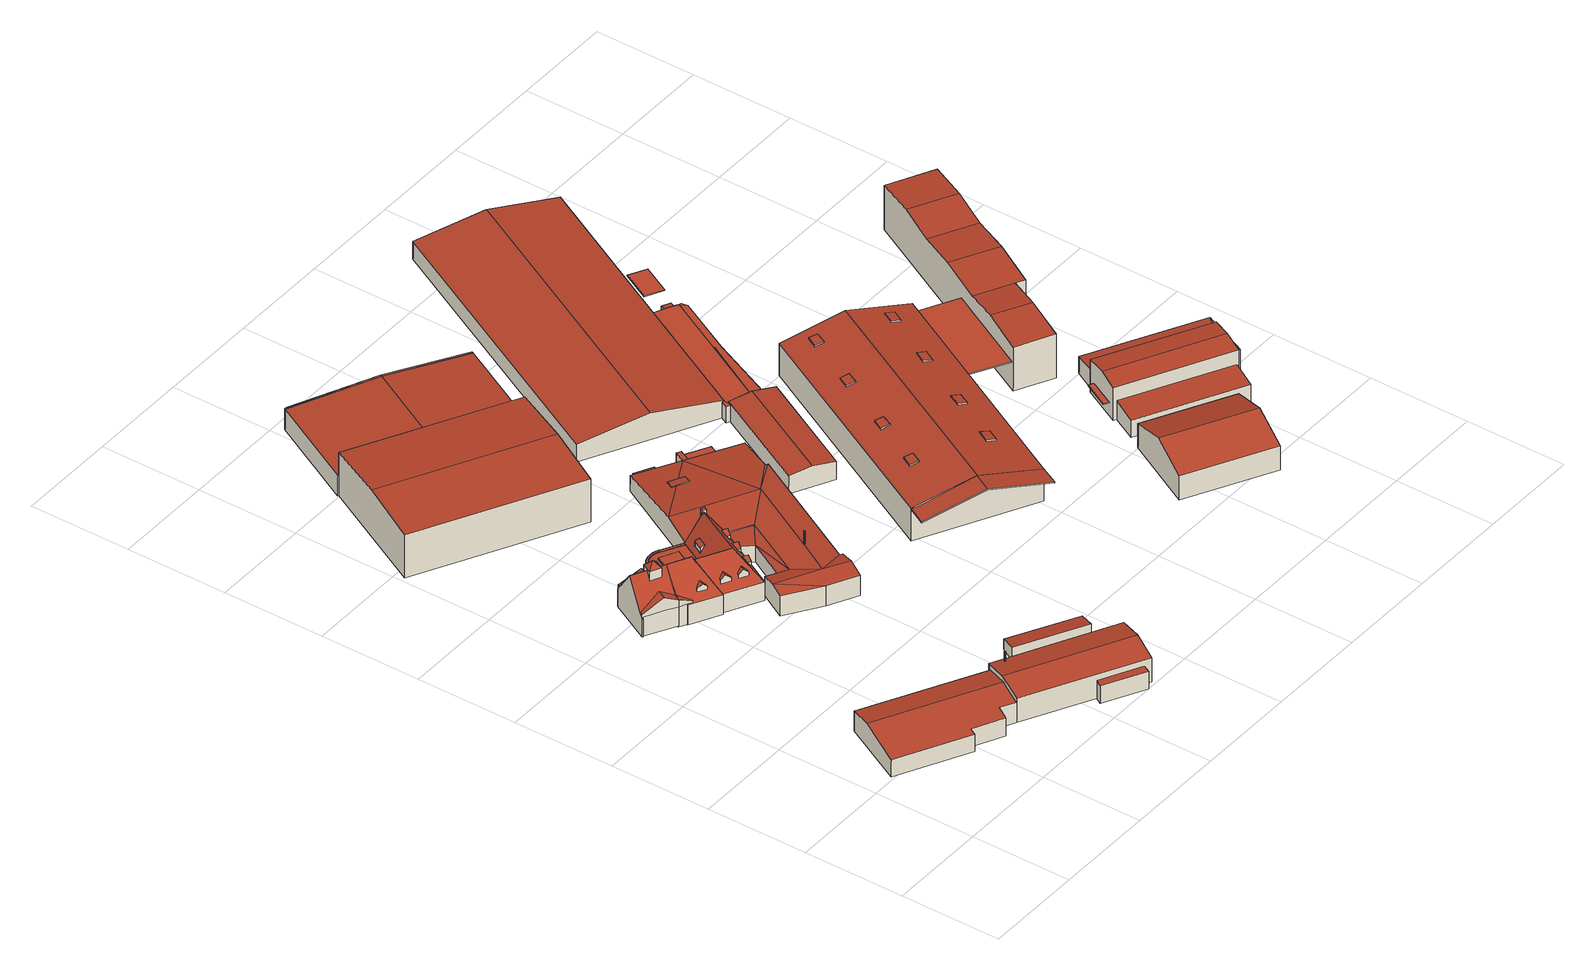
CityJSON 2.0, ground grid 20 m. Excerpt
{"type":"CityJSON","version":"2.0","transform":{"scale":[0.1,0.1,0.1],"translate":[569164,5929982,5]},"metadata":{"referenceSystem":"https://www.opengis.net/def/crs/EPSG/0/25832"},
"CityObjects":{
"building1":{"type":"Building","attributes":{"Grundfläche 2D":"618.966278","Grundhöhe NN":"5.209"},"children":["building1-1"],"geometry":[{"type":"Solid","lod":"3","boundaries":[[[[0,1,2,3]],[[2,1,4,5]],[[6,7,8,9]],[[10,11,12,13,6,9,14,15]],[[16,17,18,19]],[[20,21,22,23]],[[24,25,8,7],[26,27,19,18]],[[14,9,8,25,28]],[[15,14,28,29]],[[10,15,29,30]],[[11,10,30,31]],[[12,11,31,32]],[[13,12,32,33]],[[4,1,0,34,35]],[[5,4,35,36]],[[6,13,3,2,5,36,24,7]],[[21,37,34,0,3,13,33,38,22]],[[16,19,27,39]],[[17,16,39,40]],[[18,17,40,26]],[[23,22,38,41]],[[20,23,41,42]],[[21,20,42,37]],[[42,41,38,33,32,31,30,29,28,25,24,36,35,34,37]],[[40,39,27,26]]]],"semantics":{"surfaces":[{"type":"RoofSurface"},{"type":"WallSurface"},{"type":"GroundSurface"}],"values":[[0,0,0,0,0,0,1,1,1,1,1,1,1,1,1,1,1,1,1,1,1,1,1,2,2]]}}]},
"building1-1":{"type":"BuildingInstallation","parents":["building1"],"geometry":[{"type":"MultiSurface","lod":"3","boundaries":[[[43,44,45,46,47,48,49,50]],[[51,52,43,50]],[[52,53,44,43]],[[53,54,45,44]],[[54,55,46,45]],[[55,56,47,46]],[[56,57,48,47]],[[57,58,49,48]],[[58,51,50,49]]],"semantics":{"surfaces":[{"type":"RoofSurface"},{"type":"WallSurface"}],"values":[0,1,1,1,1,1,1,1,1]}}]},
"building2":{"type":"Building","attributes":{"Grundfläche 2D":"60.372327","Grundhöhe NN":"5.500"},"children":["building2-1"],"geometry":[{"type":"Solid","lod":"3","boundaries":[[[[59,60,61,62,63,64]],[[65,66,61,60,67]],[[68,69,70]],[[71,72,73,70,69]],[[68,70,74,75,76]],[[77,78,79,80,81]],[[82,79,78,77,72,71,69]],[[82,69,68,76,83,84,79]],[[80,79,84,83,63,62,61,66,85,81]],[[86,87,88,89]],[[90,91,92,93,94,95]],[[64,63,91]],[[95,96,67,60,59,64,91,90]],[[96,97,66,65,67]],[[98,99,73,72]],[[99,100,89,88,75,74,70,73]],[[75,88,76]],[[99,98,72,77,81,85,66,97,96,101,102,103]],[[89,100,99,103,104]],[[86,89,104,105]],[[87,86,105,106]],[[83,76,88,87,106,107,108,92,91,63]],[[93,92,108,109]],[[94,93,109,110]],[[96,95,94,110,101]],[[107,106,105,104,103,102,101,110,109,108]]]],"semantics":{"surfaces":[{"type":"RoofSurface"},{"type":"WallSurface"},{"type":"GroundSurface"}],"values":[[0,0,0,0,0,0,0,0,0,0,0,1,1,1,1,1,1,1,1,1,1,1,1,1,1,2]]}}]},
"building2-1":{"type":"BuildingInstallation","parents":["building2"],"geometry":[{"type":"MultiSurface","lod":"3","boundaries":[[[111,112,113]],[[113,112,114]],[[115,112,111]],[[114,112,115]],[[116,111,113,117,84]],[[116,118,115,111]],[[118,80,78,114,115]],[[78,82,117,113,114]]],"semantics":{"surfaces":[{"type":"RoofSurface"},{"type":"WallSurface"}],"values":[0,0,0,0,1,1,1,1]}}]},
"building3":{"type":"Building","attributes":{"Grundfläche 2D":"50.791788","Grundhöhe NN":"5.221"},"geometry":[{"type":"Solid","lod":"3","boundaries":[[[[119,120,121,122]],[[120,119,123,124]],[[121,120,124,125]],[[122,121,125,126]],[[119,122,126,123]],[[124,123,126,125]]]],"semantics":{"surfaces":[{"type":"RoofSurface"},{"type":"WallSurface"},{"type":"GroundSurface"}],"values":[[0,1,1,1,1,2]]}}]},
"building4":{"type":"Building","attributes":{"Grundfläche 2D":"993.734227","Grundhöhe NN":"5.203"},"children":["building4-1","building4-2","building4-3","building4-4","building4-5","building4-6","building4-7","building4-8","building4-9","building4-10","building4-11","building4-12"],"geometry":[{"type":"Solid","lod":"3","boundaries":[[[[127,128,129,130]],[[66,65,131,132,133,134]],[[67,131,65]],[[135,136,137,138,139,73,72,140,141]],[[142,143,144,145,146,147,148,149,150,151,152,153,154,155,156,157,158,159,160,161,162,163,164,165,166,167,168,169,170,171,172,173,174,175,176,177,178,179,180,181,182,183,184,185,186,187,188,189,190,191,192,193,194,195,196,197,198],[199,200,201,202]],[[203,204,205,206,207,208,209,210,211,212,213]],[[213,214,215,216,203]],[[214,217,218,215]],[[219,220,218]],[[215,218,220,221,222]],[[222,223,224,215]],[[215,224,225,203,216]],[[226,203,225]],[[226,227,228,203]],[[229,230,228,231,204]],[[204,203,228,230,229]],[[232,233,234,137,136,135,77,81,235,236]],[[232,236,235,237,233]],[[77,135,141,140]],[[140,72,77]],[[238,239,240,241]],[[66,134,133,242,243,244,245,235,81]],[[246,235,245]],[[246,240,235]],[[246,247,241,240]],[[248,249,241,247,250,251,252,210,253,254]],[[255,256,205,257,258,259,238,241,249,248]],[[237,235,239]],[[235,240,239]],[[260,261,262,263]],[[264,265,266]],[[264,266,267]],[[268,264,267,269]],[[270,271,272,273]],[[274,275,276,277]],[[130,129,201,200]],[[127,130,200,199]],[[128,127,199,202]],[[129,128,202,201]],[[133,132,242]],[[96,67,65,66,97]],[[96,243,242,132,131,67]],[[234,278,99,73,139,138]],[[99,98,72,73]],[[138,137,234]],[[153,152,279,280]],[[193,192,281,282]],[[194,193,282,283]],[[195,194,283,284]],[[196,195,284,285]],[[197,196,285,286]],[[198,197,286,287]],[[142,198,287,288]],[[143,142,288,289]],[[144,143,289,290]],[[145,144,290,291]],[[146,145,291,292]],[[152,151,293,279]],[[147,146,292,294]],[[148,147,294,295]],[[149,148,295,296]],[[150,149,296,297]],[[151,150,297,293]],[[160,159,298,299]],[[161,160,299,300]],[[162,161,300,301]],[[163,162,301,302]],[[303,165,164,163,302,304]],[[166,165,303,305]],[[167,166,305,306]],[[307,169,168,167,306,308]],[[309,171,170,169,307,310]],[[172,171,309,311]],[[173,172,311,312]],[[174,173,312,313]],[[175,174,313,314]],[[176,175,314,315]],[[177,176,315,316]],[[178,177,316,317]],[[179,178,317,318]],[[180,179,318,319]],[[181,180,319,320]],[[182,181,320,321]],[[183,182,321,322]],[[184,183,322,323]],[[185,184,323,324]],[[186,185,324,325]],[[187,186,325,326]],[[188,187,326,327]],[[189,188,327,328]],[[190,189,328,329]],[[191,190,329,330]],[[192,191,330,281]],[[260,263,331,332]],[[261,260,332,333]],[[262,261,333,334]],[[265,264,335,336]],[[264,268,337,335]],[[252,211,210]],[[211,252,251,212]],[[212,251,269,267,213]],[[213,267,266,214]],[[338,217,214,266,265,336]],[[219,218,217,338,339]],[[220,219,339,340]],[[221,220,340,341]],[[223,222,221,341,342]],[[224,223,342,343]],[[225,224,343,344]],[[226,225,344,345]],[[227,226,345,346]],[[277,276,271,270,347,331,263,262,334,348,231,228,227,346,349]],[[350,205,204,231,348]],[[351,272,271,276,275,352]],[[273,272,351,353]],[[270,273,353,347]],[[154,153,280,354,99,278,234,233,237,155]],[[81,77,72,98,99,354,355,356,96,97,66]],[[243,96,356,357]],[[244,243,357,358]],[[245,244,358,359]],[[246,245,359,360]],[[247,246,360,361]],[[268,269,251,250,247,361,337]],[[209,253,210]],[[253,209,208,254]],[[248,254,208,207,255]],[[255,207,206,256]],[[298,159,257,205,256,206,205,350]],[[157,238,259,258,257,159,158]],[[238,157,156,239]],[[239,156,155,237]],[[274,277,349,362]],[[275,274,362,352]],[[281,330,329,328,327,326,325,324,323,322,321,320,319,318,317,316,315,314,313,312,311,309,310,307,308,306,305,303,304,302,301,300,299,298,350,348,334,333,332,331,347,353,351,352,362,349,346,345,344,343,342,341,340,339,338,336,335,337,361,360,359,358,357,356,355,354,280,279,293,297,296,295,294,292,291,290,289,288,287,286,285,284,283,282]]]],"semantics":{"surfaces":[{"type":"RoofSurface"},{"type":"WallSurface"},{"type":"GroundSurface"}],"values":[[0,0,0,0,0,0,0,0,0,0,0,0,0,0,0,0,0,0,0,0,0,0,0,0,0,0,0,0,0,0,0,0,0,0,0,1,1,1,1,1,1,1,1,1,1,1,1,1,1,1,1,1,1,1,1,1,1,1,1,1,1,1,1,1,1,1,1,1,1,1,1,1,1,1,1,1,1,1,1,1,1,1,1,1,1,1,1,1,1,1,1,1,1,1,1,1,1,1,1,1,1,1,1,1,1,1,1,1,1,1,1,1,1,1,1,1,1,1,1,1,1,1,1,1,1,1,1,1,1,1,1,1,1,1,2]]}}]},
"building4-1":{"type":"BuildingInstallation","parents":["building4"],"geometry":[{"type":"MultiSurface","lod":"3","boundaries":[[[363,364,365,366]],[[367,364,363,368,229]],[[367,369,365,364]],[[369,230,370,366,365]],[[370,368,363,366]]],"semantics":{"surfaces":[{"type":"RoofSurface"},{"type":"WallSurface"}],"values":[0,1,1,1,1]}}]},
"building4-2":{"type":"BuildingInstallation","parents":["building4"],"geometry":[{"type":"MultiSurface","lod":"3","boundaries":[[[371,372,373,374,375,376,377,378]],[[379,380,371,378]],[[380,381,372,371]],[[381,382,373,372]],[[382,383,374,373]],[[383,384,375,374]],[[384,385,376,375]],[[385,386,376]],[[386,387,377,376]],[[387,388,378,377]],[[388,379,378]]],"semantics":{"surfaces":[{"type":"RoofSurface"},{"type":"WallSurface"}],"values":[0,1,1,1,1,1,1,1,1,1,1]}}]},
"building4-3":{"type":"BuildingInstallation","parents":["building4"],"geometry":[{"type":"MultiSurface","lod":"3","boundaries":[[[389,390,391,392]],[[393,394,391,390]],[[389,392,395]],[[389,395,396,393,390]],[[394,393,396]]],"semantics":{"surfaces":[{"type":"RoofSurface"},{"type":"WallSurface"}],"values":[0,0,1,1,1]}}]},
"building4-4":{"type":"BuildingInstallation","parents":["building4"],"geometry":[{"type":"MultiSurface","lod":"3","boundaries":[[[397,398,399,400]],[[399,398,401,402]],[[397,400,403]],[[403,404,401,398,397]],[[402,401,404]]],"semantics":{"surfaces":[{"type":"RoofSurface"},{"type":"WallSurface"}],"values":[0,0,1,1,1]}}]},
"building4-5":{"type":"BuildingInstallation","parents":["building4"],"geometry":[{"type":"MultiSurface","lod":"3","boundaries":[[[405,406,407,408]],[[409,410,407,406,411,412]],[[413,405,408]],[[405,413,414,415,416,412,411,406]],[[409,412,416]]],"semantics":{"surfaces":[{"type":"RoofSurface"},{"type":"WallSurface"}],"values":[0,0,1,1,1]}}]},
"building4-6":{"type":"BuildingInstallation","parents":["building4"],"geometry":[{"type":"MultiSurface","lod":"3","boundaries":[[[417,418,419,420,421]],[[422,423,419,418]],[[417,421,424]],[[417,424,425,422,418]],[[422,425,423]]],"semantics":{"surfaces":[{"type":"RoofSurface"},{"type":"WallSurface"}],"values":[0,0,1,1,1]}}]},
"building4-7":{"type":"BuildingInstallation","parents":["building4"],"geometry":[{"type":"MultiSurface","lod":"3","boundaries":[[[426,427,428,429]],[[430,431,428,427]],[[426,429,432]],[[426,432,433,430,427]],[[431,430,433]]],"semantics":{"surfaces":[{"type":"RoofSurface"},{"type":"WallSurface"}],"values":[0,0,1,1,1]}}]},
"building4-8":{"type":"BuildingInstallation","parents":["building4"],"geometry":[{"type":"MultiSurface","lod":"3","boundaries":[[[434,435,436,437]],[[438,439,436,435]],[[434,437,440]],[[434,440,441,438,435]],[[439,438,441]]],"semantics":{"surfaces":[{"type":"RoofSurface"},{"type":"WallSurface"}],"values":[0,0,1,1,1]}}]},
"building4-9":{"type":"BuildingInstallation","parents":["building4"],"geometry":[{"type":"MultiSurface","lod":"3","boundaries":[[[442,443,444,445]],[[445,446,442]],[[447,443,442,446,448]],[[444,443,447]]],"semantics":{"surfaces":[{"type":"RoofSurface"},{"type":"WallSurface"}],"values":[0,1,1,1]}}]},
"building4-10":{"type":"BuildingInstallation","parents":["building4"],"geometry":[{"type":"MultiSurface","lod":"3","boundaries":[[[449,450,451,452,453]],[[454,452,451,255,256]],[[453,452,454,249,455]],[[455,253,254,450,449,453]],[[248,255,451,450,254]]],"semantics":{"surfaces":[{"type":"RoofSurface"},{"type":"WallSurface"}],"values":[0,1,1,1,1]}}]},
"building4-11":{"type":"BuildingInstallation","parents":["building4"],"geometry":[{"type":"MultiSurface","lod":"3","boundaries":[[[456,457,458,459,460,236]],[[459,458,457,461,232,462]],[[460,459,462]],[[457,456,461]]],"semantics":{"surfaces":[{"type":"RoofSurface"},{"type":"WallSurface"}],"values":[0,1,1,1]}}]},
"building4-12":{"type":"BuildingInstallation","parents":["building4"],"geometry":[{"type":"MultiSurface","lod":"3","boundaries":[[[463,464,465,466,467,468,469,470,471,472,473,474,475,476,477,478,479,480,481,482,483,484,485,486,487,488,489,490,491,492,493,494,495,496,497,498,499,500,501,502,503,504,505,506,507,508,509,510,511,512,513,514,515,516,517,518,519,520,521,522,523,524,525,526,527,528,529,530,531,532,533,534,535,536,537,538,539,540,541,542,543,544,545,546,547,548,549,550,551,552,553,554,555,556,557,558,559,560,561,258,257]],[[515,514,154,562]],[[562,563,516,515]],[[563,564,517,516]],[[564,565,518,517]],[[565,566,519,518]],[[566,567,520,519]],[[567,568,521,520]],[[568,569,522,521]],[[569,570,523,522]],[[524,523,570,571]],[[571,572,525,524]],[[526,525,572,573]],[[573,574,527,526]],[[574,575,528,527]],[[575,576,529,528]],[[530,529,576,577]],[[577,578,579,532,531,530]],[[579,580,533,532]],[[534,533,580,581]],[[581,582,535,534]],[[582,583,536,535]],[[583,584,537,536]],[[584,585,538,537]],[[585,586,539,538]],[[586,587,540,539]],[[587,588,541,540]],[[588,589,542,541]],[[589,590,543,542]],[[544,543,590,591]],[[545,544,591,592]],[[592,593,546,545]],[[547,546,593,594]],[[594,595,548,547]],[[595,596,549,548]],[[596,597,550,549]],[[597,598,599,552,551,550]],[[599,600,601,554,553,552]],[[601,602,555,554]],[[556,555,602,603]],[[603,604,557,556]],[[604,605,558,557]],[[559,558,605,606]],[[606,607,608,158,258,561,560,559]],[[158,159,257,258]],[[159,160,463,257]],[[160,161,464,463]],[[161,162,465,464]],[[162,163,466,465]],[[163,164,165,468,467,466]],[[165,166,469,468]],[[166,167,470,469]],[[167,168,169,472,471,470]],[[169,170,171,474,473,472]],[[171,172,475,474]],[[172,173,476,475]],[[173,174,477,476]],[[174,175,478,477]],[[175,176,479,478]],[[176,177,480,479]],[[177,178,481,480]],[[178,179,482,481]],[[179,180,483,482]],[[180,181,484,483]],[[181,182,485,484]],[[182,183,486,485]],[[183,184,487,486]],[[184,185,488,487]],[[185,186,489,488]],[[186,187,490,489]],[[187,188,491,490]],[[188,189,492,491]],[[189,190,493,492]],[[190,191,494,493]],[[191,192,495,494]],[[192,193,496,495]],[[193,194,497,496]],[[194,195,498,497]],[[195,196,499,498]],[[196,197,500,499]],[[197,198,501,500]],[[198,142,502,501]],[[142,143,503,502]],[[143,144,504,503]],[[144,145,505,504]],[[145,146,506,505]],[[146,147,507,506]],[[147,148,508,507]],[[148,149,509,508]],[[149,150,510,509]],[[150,151,511,510]],[[151,152,512,511]],[[152,153,513,512]],[[153,154,514,513]]],"semantics":{"surfaces":[{"type":"RoofSurface"},{"type":"WallSurface"}],"values":[0,1,1,1,1,1,1,1,1,1,1,1,1,1,1,1,1,1,1,1,1,1,1,1,1,1,1,1,1,1,1,1,1,1,1,1,1,1,1,1,1,1,1,1,1,1,1,1,1,1,1,1,1,1,1,1,1,1,1,1,1,1,1,1,1,1,1,1,1,1,1,1,1,1,1,1,1,1,1,1,1,1,1,1,1,1,1,1,1,1,1,1,1,1]}}]},
"building5":{"type":"Building","attributes":{"Grundfläche 2D":"1568.223327","Grundhöhe NN":"5.657"},"children":["building5-1"],"geometry":[{"type":"Solid","lod":"3","boundaries":[[[[609,610,611,612,613,614,615]],[[616,617,618,619,615,614,613]],[[620,621,622,623]],[[622,624,625,623]],[[611,610,626,627]],[[628,617,616,613,612,611,627,629]],[[618,617,628,630]],[[610,609,631,626]],[[618,630,632,619]],[[621,620,633,634]],[[622,621,634,631,609,624]],[[625,624,609,615,619]],[[623,625,619,632,633,620]],[[634,633,632,630,628,629,627,626,631]]]],"semantics":{"surfaces":[{"type":"RoofSurface"},{"type":"WallSurface"},{"type":"GroundSurface"}],"values":[[0,0,0,0,1,1,1,1,1,1,1,1,1,2]]}}]},
"building5-1":{"type":"BuildingInstallation","parents":["building5"],"geometry":[{"type":"MultiSurface","lod":"3","boundaries":[[[635,636,637,638]],[[639,636,635,640]],[[638,637,616,641]],[[642,640,635,638,641,614]],[[639,640,642,612]],[[616,637,636,639,612,613]]],"semantics":{"surfaces":[{"type":"RoofSurface"},{"type":"WallSurface"}],"values":[0,0,1,1,1,1]}}]},
"building6":{"type":"Building","attributes":{"Grundfläche 2D":"99.339854","Grundhöhe NN":"12.114"},"geometry":[{"type":"Solid","lod":"3","boundaries":[[[[643,644,645,646]],[[643,647,648,644]],[[649,650,651,652,647,643,646,653]],[[648,647,652,654]],[[655,645,644,648,654,656]],[[646,645,655,653]],[[656,651,650]],[[649,656,650]],[[654,652,651]],[[656,654,651]],[[649,655,656]],[[649,653,655]]]],"semantics":{"surfaces":[{"type":"RoofSurface"},{"type":"WallSurface"},{"type":"GroundSurface"}],"values":[[0,0,1,1,1,1,2,2,2,2,2,2]]}}]},
"building7":{"type":"Building","attributes":{"Grundfläche 2D":"339.371094","Grundhöhe NN":"5.694"},"geometry":[{"type":"Solid","lod":"3","boundaries":[[[[657,658,659,660,661,662,663]],[[664,662,661]],[[665,657,663,666]],[[667,668,660,659,669]],[[670,671,672,673]],[[674,675,676,677]],[[676,678,679,677]],[[666,663,662,680,681]],[[682,683,658,657,665,666,681,684,673,672]],[[659,658,683,685]],[[669,659,685,686]],[[667,669,686,687]],[[668,667,687,688]],[[664,661,689,690]],[[662,664,690,680]],[[670,673,684,691]],[[671,670,691,692]],[[672,671,692,682]],[[693,675,674,660,668,688]],[[678,676,675,693,694]],[[679,678,694,695]],[[677,661,660,674]],[[679,695,689,661,677]],[[692,691,684,681,680,690,689,695,694,693,688,687,686,685,683,682]]]],"semantics":{"surfaces":[{"type":"RoofSurface"},{"type":"WallSurface"},{"type":"GroundSurface"}],"values":[[0,0,0,0,0,0,0,1,1,1,1,1,1,1,1,1,1,1,1,1,1,1,1,2]]}}]},
"building8":{"type":"Building","attributes":{"Grundfläche 2D":"1238.230886","Grundhöhe NN":"5.497"},"children":["building8-1","building8-2","building8-3","building8-4","building8-5","building8-6","building8-7","building8-8"],"geometry":[{"type":"Solid","lod":"3","boundaries":[[[[696,697,647,643]],[[696,643,646,698]],[[699,697,696,698,700]],[[647,697,699,701]],[[646,643,647,701,702]],[[698,646,702,700]],[[699,700,702,701]]]],"semantics":{"surfaces":[{"type":"RoofSurface"},{"type":"WallSurface"},{"type":"GroundSurface"}],"values":[[0,0,1,1,1,1,2]]}}]},
"building8-1":{"type":"BuildingInstallation","parents":["building8"],"geometry":[{"type":"MultiSurface","lod":"3","boundaries":[[[703,704,705,706]],[[706,705,707,708]],[[703,706,708,709]],[[704,703,709,710]],[[705,704,710,707]]],"semantics":{"surfaces":[{"type":"RoofSurface"},{"type":"WallSurface"}],"values":[0,1,1,1,1]}}]},
"building8-2":{"type":"BuildingInstallation","parents":["building8"],"geometry":[{"type":"MultiSurface","lod":"3","boundaries":[[[711,712,713,714]],[[714,713,715,716]],[[711,714,716,717]],[[712,711,717,718]],[[713,712,718,715]]],"semantics":{"surfaces":[{"type":"RoofSurface"},{"type":"WallSurface"}],"values":[0,1,1,1,1]}}]},
"building8-3":{"type":"BuildingInstallation","parents":["building8"],"geometry":[{"type":"MultiSurface","lod":"3","boundaries":[[[719,720,721,722]],[[722,721,723,724]],[[719,722,724,725]],[[720,719,725,726]],[[721,720,726,723]]],"semantics":{"surfaces":[{"type":"RoofSurface"},{"type":"WallSurface"}],"values":[0,1,1,1,1]}}]},
"building8-4":{"type":"BuildingInstallation","parents":["building8"],"geometry":[{"type":"MultiSurface","lod":"3","boundaries":[[[727,728,729,730]],[[730,729,731,732]],[[727,730,732,733]],[[728,727,733,734]],[[729,728,734,731]]],"semantics":{"surfaces":[{"type":"RoofSurface"},{"type":"WallSurface"}],"values":[0,1,1,1,1]}}]},
"building8-5":{"type":"BuildingInstallation","parents":["building8"],"geometry":[{"type":"MultiSurface","lod":"3","boundaries":[[[735,736,737,738]],[[738,737,739,740]],[[735,738,740,741]],[[736,735,741,742]],[[737,736,742,739]]],"semantics":{"surfaces":[{"type":"RoofSurface"},{"type":"WallSurface"}],"values":[0,1,1,1,1]}}]},
"building8-6":{"type":"BuildingInstallation","parents":["building8"],"geometry":[{"type":"MultiSurface","lod":"3","boundaries":[[[743,744,745,746]],[[747,748,746,745]],[[743,746,748,749]],[[749,750,744,743]],[[745,744,750,747]]],"semantics":{"surfaces":[{"type":"RoofSurface"},{"type":"WallSurface"}],"values":[0,1,1,1,1]}}]},
"building8-7":{"type":"BuildingInstallation","parents":["building8"],"geometry":[{"type":"MultiSurface","lod":"3","boundaries":[[[751,752,753,754]],[[754,753,755,756]],[[751,754,756,757]],[[752,751,757,758]],[[753,752,758,755]]],"semantics":{"surfaces":[{"type":"RoofSurface"},{"type":"WallSurface"}],"values":[0,1,1,1,1]}}]},
"building8-8":{"type":"BuildingInstallation","parents":["building8"],"geometry":[{"type":"MultiSurface","lod":"3","boundaries":[[[759,760,761,762]],[[762,761,763,764]],[[759,762,764,765]],[[760,759,765,766]],[[761,760,766,763]]],"semantics":{"surfaces":[{"type":"RoofSurface"},{"type":"WallSurface"}],"values":[0,1,1,1,1]}}]},
"building9":{"type":"Building","attributes":{"Grundfläche 2D":"1715.240125","Grundhöhe NN":"5.602"},"geometry":[{"type":"Solid","lod":"3","boundaries":[[[[767,768,769,770]],[[768,771,772,769]],[[773,774,775,776]],[[771,768,767,777,778]],[[772,771,778,779]],[[770,769,772,779,780]],[[767,770,780,777]],[[781,782,776,775]],[[782,783,773,776]],[[783,784,774,773]],[[784,781,775,774]],[[779,778,777,780]],[[784,783,782,781]]]],"semantics":{"surfaces":[{"type":"RoofSurface"},{"type":"WallSurface"},{"type":"GroundSurface"}],"values":[[0,0,0,1,1,1,1,1,1,1,1,2,2]]}}]},
"building10":{"type":"Building","attributes":{"Grundfläche 2D":"39.436031","Grundhöhe NN":"9.020"},"geometry":[{"type":"Solid","lod":"3","boundaries":[[[[666,663,785,786]],[[662,664,661,787,788,785,663]],[[786,785,789,790]],[[666,786,790,791]],[[662,663,666,791,792]],[[664,662,792,793]],[[661,664,793,794]],[[787,661,794,795]],[[785,788,796,789]],[[788,787,795,796]],[[794,793,792,791,790,789,796,795]]]],"semantics":{"surfaces":[{"type":"RoofSurface"},{"type":"WallSurface"},{"type":"GroundSurface"}],"values":[[0,0,1,1,1,1,1,1,1,1,2]]}}]},
"building11":{"type":"Building","attributes":{"Grundfläche 2D":"296.124934","Grundhöhe NN":"5.163"},"geometry":[{"type":"Solid","lod":"3","boundaries":[[[[797,798,799,800]],[[801,798,797,802]],[[800,799,803,804]],[[802,797,800,804,805]],[[801,802,805,806]],[[803,799,798,801,806]],[[805,804,803,806]]]],"semantics":{"surfaces":[{"type":"RoofSurface"},{"type":"WallSurface"},{"type":"GroundSurface"}],"values":[[0,0,1,1,1,1,2]]}}]},
"building12":{"type":"Building","attributes":{"Grundfläche 2D":"162.892550","Grundhöhe NN":"11.364"},"geometry":[{"type":"Solid","lod":"3","boundaries":[[[[807,808,809,810,811]],[[808,807,812,813]],[[809,808,813,814]],[[815,811,810,809,814,816]],[[807,811,815,812]],[[816,814,813,812,815]]]],"semantics":{"surfaces":[{"type":"RoofSurface"},{"type":"WallSurface"},{"type":"GroundSurface"}],"values":[[0,1,1,1,1,2]]}}]},
"building13":{"type":"Building","attributes":{"Grundfläche 2D":"465.212966","Grundhöhe NN":"5.410"},"children":["building13-1"],"geometry":[{"type":"Solid","lod":"3","boundaries":[[[[817,818,819,820]],[[821,822,823,824,818]],[[819,818,824,825,826]],[[827,823,822]],[[828,829,830,831]],[[832,833,834,835]],[[836,837,835,834]],[[830,838,839,833,832,840,841,831]],[[821,818,836,834,833,839,842,822]],[[843,837,836,818,817,844]],[[832,835,837,843,840]],[[827,822,842,845]],[[819,826,825,824,823,827,845,846]],[[820,819,846,847]],[[817,820,847,844]],[[828,831,841,848]],[[829,828,848,849]],[[830,829,849,838]],[[846,845,842,839,838,849,848,841,840,843,844,847]]]],"semantics":{"surfaces":[{"type":"RoofSurface"},{"type":"WallSurface"},{"type":"GroundSurface"}],"values":[[0,0,0,0,0,0,0,1,1,1,1,1,1,1,1,1,1,1,2]]}}]},
"building13-1":{"type":"BuildingInstallation","parents":["building13"],"geometry":[{"type":"MultiSurface","lod":"3","boundaries":[[[850,851,852,853]],[[850,854,855,851]],[[852,851,855,856]],[[853,852,856,857]],[[850,853,857,854]],[[855,854,857,856]]],"semantics":{"surfaces":[{"type":"RoofSurface"},{"type":"WallSurface"},{"type":"OuterCeilingSurface"}],"values":[0,1,1,1,1,2]}}]},
"building14":{"type":"Building","attributes":{"Grundfläche 2D":"455.140073","Grundhöhe NN":"5.580"},"geometry":[{"type":"Solid","lod":"3","boundaries":[[[[858,859,860,861,862]],[[859,858,863,864]],[[861,865,866,862]],[[865,867,868,866]],[[867,869,870,868]],[[863,871,872,864]],[[860,859,873,874]],[[869,867,865,861,860,874,875]],[[870,869,875,876]],[[871,863,858,862,866,868,870,876,877]],[[872,871,877,878]],[[859,864,872,878,873]],[[873,878,877,876,875,874]]]],"semantics":{"surfaces":[{"type":"RoofSurface"},{"type":"WallSurface"},{"type":"GroundSurface"}],"values":[[0,0,0,0,0,0,1,1,1,1,1,1,2]]}}]}
},
"vertices":[
[518,7,53],[543,55,63],[320,172,63],[295,124,53],[568,102,53],[345,218,53],[318,168,53],[341,212,44],[117,330,44],[93,285,53],[197,147,40],[255,117,40],[266,139,45],[295,124,45],[52,206,38],[190,134,38],[303,245,32],[258,269,32],[252,259,37],[298,235,37],[499,0,39],[506,14,40],[427,55,40],[419,42,39],[341,212,2],[117,330,2],[252,259,30],[298,235,30],[52,206,2],[190,134,2],[197,147,2],[255,117,2],[266,139,2],[295,124,2],[518,7,2],[568,102,2],[345,218,2],[506,14,2],[427,55,2],[303,245,30],[258,269,30],[419,42,2],[499,0,2],
[364,199,74],[364,198,74],[365,198,74],[366,198,74],[366,199,74],[366,200,74],[365,200,74],[364,200,74],[364,200,54],[364,199,54],[364,198,54],[365,198,54],[366,198,54],[366,199,54],[366,200,54],[365,200,54],
[112,765,52],[149,746,72],[159,764,72],[120,769,55],[114,770,52],[112,766,52],[172,734,60],[178,744,61],[172,733,60],[154,835,55],[181,806,73],[190,824,73],[203,802,63],[207,801,61],[213,812,61],[154,844,53],[153,844,53],[150,839,53],[205,798,67],[185,790,88],[170,786,103],[180,780,103],[193,774,103],[175,795,88],[132,805,103],[160,791,103],[179,747,65],[155,845,42],[154,846,42],[153,844,45],[154,844,45],[112,765,46],[112,766,46],[111,764,43],[112,763,43],[113,765,46],[149,746,46],[172,733,45],[172,734,46],[211,808,51],[213,812,44],[190,824,45],[172,733,5],[172,734,5],[213,812,5],[154,844,5],[155,845,5],[154,846,5],[112,766,5],[111,764,5],[112,763,5],[113,765,5],
[155,780,108],[170,785,120],[165,800,108],[185,790,108],[175,770,108],[155,780,89],[165,800,89],[175,770,89],
[556,160,30],[573,191,23],[444,260,23],[427,229,30],[556,160,2],[573,191,2],[444,260,2],[427,229,2],
[295,823,44],[261,840,44],[244,806,44],[277,789,44],[186,726,53],[195,721,48],[197,723,48],[195,725,50],[233,797,49],[238,796,47],[241,795,45],[242,797,45],[220,808,57],[210,801,60],[232,797,50],[242,852,40],[241,851,40],[240,851,40],[239,850,40],[238,849,40],[238,848,40],[237,847,40],[236,846,40],[235,845,40],[235,844,40],[234,843,40],[216,810,40],[220,808,40],[285,773,40],[283,770,40],[288,767,40],[320,827,40],[322,831,40],[282,853,40],[281,854,40],[280,854,40],[279,854,40],[278,855,40],[277,855,40],[277,856,40],[276,856,40],[275,856,40],[274,857,40],[273,857,40],[272,857,40],[271,857,40],[270,858,40],[269,858,40],[268,858,40],[267,858,40],[266,858,40],[264,858,40],[263,858,40],[262,858,40],[261,858,40],[260,858,40],[259,858,40],[257,858,40],[256,858,40],[255,858,40],[254,858,40],[253,857,40],[252,857,40],[251,857,40],[250,856,40],[249,856,40],[248,856,40],[247,855,40],[246,855,40],[245,854,40],[244,854,40],[243,853,40],[295,823,40],[277,789,40],[244,806,40],[261,840,40],[507,808,50],[354,888,50],[323,830,42],[351,815,42],[353,820,43],[360,816,43],[357,812,42],[387,796,42],[388,796,42],[386,791,42],[431,766,42],[367,646,42],[391,596,50],[427,661,50],[326,668,42],[310,639,50],[297,614,44],[364,569,44],[421,539,44],[438,570,50],[453,599,42],[448,602,42],[577,844,42],[573,847,42],[611,917,32],[509,971,34],[439,933,41],[457,943,39],[423,1017,35],[245,788,52],[247,794,43],[242,797,43],[235,752,103],[243,779,65],[285,773,41],[288,767,41],[283,770,41],[238,750,96],[302,716,96],[195,721,45],[186,726,45],[186,725,44],[244,693,43],[246,697,41],[316,660,41],[356,818,96],[352,812,96],[368,758,41],[386,791,41],[388,796,41],[357,812,90],[360,816,90],[353,820,92],[351,815,92],[322,831,41],[320,827,41],[300,789,41],[473,1003,28],[437,1022,28],[432,1013,29],[468,994,29],[391,734,37],[348,656,37],[367,646,41],[431,766,41],[368,758,37],[386,791,39],[509,971,33],[518,967,33],[530,989,32],[521,993,32],[572,958,30],[527,982,30],[518,967,30],[564,942,30],[220,808,44],[234,843,2],[216,810,2],[249,856,2],[248,856,2],[247,855,2],[246,855,2],[245,854,2],[244,854,2],[243,853,2],[242,852,2],[241,851,2],[240,851,2],[239,850,2],[238,849,2],[235,844,2],[238,848,2],[237,847,2],[236,846,2],[235,845,2],[322,831,2],[282,853,2],[281,854,2],[280,854,2],[279,854,2],[277,855,2],[278,855,2],[277,856,2],[276,856,2],[274,857,2],[275,856,2],[272,857,2],[273,857,2],[271,857,2],[270,858,2],[269,858,2],[268,858,2],[267,858,2],[266,858,2],[264,858,2],[263,858,2],[262,858,2],[261,858,2],[260,858,2],[259,858,2],[257,858,2],[256,858,2],[255,858,2],[254,858,2],[253,857,2],[252,857,2],[251,857,2],[250,856,2],[468,994,2],[473,1003,2],[437,1022,2],[432,1013,2],[391,734,2],[348,656,2],[368,758,2],[326,668,2],[297,614,2],[364,569,2],[421,539,2],[453,599,2],[448,602,2],[577,844,2],[573,847,2],[611,917,2],[509,971,2],[423,1017,2],[564,942,2],[323,830,2],[530,989,2],[527,982,2],[521,993,2],[213,812,2],[172,734,2],[172,733,2],[186,726,2],[186,725,2],[244,693,2],[246,697,2],[316,660,2],[572,958,2],
[431,937,43],[461,922,43],[469,937,41],[439,952,41],[461,922,41],[431,937,41],[469,937,39],[439,952,40],
[430,662,77],[429,662,77],[429,661,77],[428,661,77],[428,660,77],[429,660,77],[430,660,77],[430,661,77],[430,661,50],[430,662,50],[429,662,50],[429,661,50],[428,661,50],[428,660,50],[429,660,50],[429,660,49],[430,660,49],[430,661,49],
[211,723,63],[219,718,71],[224,729,71],[213,727,63],[227,714,63],[230,719,63],[211,723,56],[227,714,56],
[253,705,63],[262,701,71],[267,712,71],[256,710,63],[270,696,63],[272,702,63],[253,705,55],[270,696,55],
[361,764,63],[366,773,71],[355,778,71],[355,767,63],[364,784,63],[363,783,64],[368,777,67],[370,781,63],[361,764,54],[365,772,54],[368,777,54],[370,781,54],
[342,729,63],[347,738,71],[337,743,71],[337,738,67],[337,732,63],[351,746,63],[346,749,63],[342,729,54],[351,746,54],
[324,694,63],[328,703,71],[318,708,71],[318,697,63],[332,711,63],[327,714,63],[324,694,54],[332,711,54],
[283,690,63],[291,685,71],[297,696,71],[286,695,63],[299,681,63],[302,686,63],[283,690,55],[299,681,55],
[315,804,62],[305,786,62],[314,782,65],[323,800,65],[315,804,50],[305,786,50],[309,793,50],
[357,812,100],[360,816,100],[353,820,100],[350,813,100],[356,810,100],[350,813,92],[356,810,90],
[257,770,65],[262,779,62],[245,788,62],[244,788,62],[240,780,65],[262,779,51],[244,788,52],
[282,853,41],[281,854,41],[280,854,41],[279,854,41],[278,855,41],[277,855,41],[277,856,41],[276,856,41],[275,856,41],[274,857,41],[273,857,41],[272,857,41],[271,857,41],[270,858,41],[269,858,41],[268,858,41],[267,858,41],[266,858,41],[264,858,41],[263,858,41],[262,858,41],[261,858,41],[260,858,41],[259,858,41],[257,858,41],[256,858,41],[255,858,41],[254,858,41],[253,857,41],[252,857,41],[251,857,41],[250,856,41],[249,856,41],[248,856,41],[247,855,41],[246,855,41],[245,854,41],[244,854,41],[243,853,41],[242,852,41],[241,851,41],[240,851,41],[239,850,41],[238,849,41],[238,848,41],[237,847,41],[236,846,41],[235,845,41],[235,844,41],[234,843,41],[216,810,41],[220,808,41],[238,841,41],[238,842,41],[239,843,41],[239,844,41],[240,845,41],[241,845,41],[241,846,41],[242,847,41],[243,848,41],[244,848,41],[245,849,41],[246,850,41],[247,850,41],[248,851,41],[249,851,41],[250,852,41],[251,852,41],[252,853,41],[253,853,41],[254,853,41],[255,854,41],[256,854,41],[257,854,41],[258,854,41],[259,854,41],[260,854,41],[261,854,41],[262,854,41],[263,854,41],[264,854,41],[265,854,41],[266,854,41],[267,854,41],[268,854,41],[269,854,41],[270,853,41],[271,853,41],[272,853,41],[273,853,41],[273,852,41],[274,852,41],[275,852,41],[276,851,41],[277,851,41],[278,850,41],[279,850,41],[279,849,41],[238,841,40],[238,842,40],[239,843,40],[239,844,40],[240,845,40],[241,845,40],[241,846,40],[242,847,40],[243,848,40],[244,848,40],[245,849,40],[246,850,40],[247,850,40],[248,851,40],[249,851,40],[250,852,40],[251,852,40],[252,853,40],[253,853,40],[254,853,40],[255,854,40],[256,854,40],[257,854,40],[258,854,40],[259,854,40],[260,854,40],[261,854,40],[262,854,40],[263,854,40],[264,854,40],[265,854,40],[266,854,40],[267,854,40],[268,854,40],[269,854,40],[270,853,40],[271,853,40],[272,853,40],[273,853,40],[273,852,40],[274,852,40],[275,852,40],[276,851,40],[277,851,40],[278,850,40],[279,850,40],[279,849,40],
[427,1238,51],[429,1237,51],[523,1416,51],[521,1417,51],[372,1495,60],[371,1492,60],[278,1316,60],[216,1577,51],[214,1578,51],[120,1400,51],[121,1399,51],[5,1178,98],[311,1017,98],[369,1127,106],[63,1288,106],[427,1238,98],[121,1399,98],[429,1237,7],[523,1416,7],[214,1578,7],[216,1577,7],[120,1400,7],[427,1238,7],[121,1399,7],[5,1178,7],[311,1017,7],
[371,1492,61],[372,1495,61],[216,1577,52],[215,1575,52],[521,1417,52],[519,1414,52],[215,1575,51],[519,1414,51],
[697,499,101],[678,463,101],[788,405,73],[806,441,73],[588,556,73],[569,520,73],[803,442,71],[697,499,99],[591,555,71],[588,556,71],[806,441,71],[569,520,71],[788,405,71],[678,463,99],
[820,1231,42],[797,1243,41],[673,1006,41],[673,996,41],[712,976,42],[779,1104,42],[839,1219,42],[781,1103,42],[836,1223,42],[840,1221,42],[663,993,41],[670,990,41],[670,1008,41],[844,1240,34],[827,1248,34],[820,1231,35],[836,1223,35],[673,996,45],[568,795,45],[607,775,51],[712,976,51],[647,754,45],[752,955,45],[779,1104,7],[840,1221,7],[820,1231,7],[797,1243,7],[836,1223,7],[673,1006,7],[670,1008,7],[663,993,7],[670,990,7],[712,976,7],[781,1103,7],[844,1240,7],[827,1248,7],[568,795,7],[647,754,7],[752,955,7],
[930,942,101],[821,999,73],[1040,884,73],[821,999,5],[1040,884,5],[588,556,5],[806,441,5],
[684,610,89],[695,631,89],[680,639,86],[669,618,86],[680,639,83],[669,618,83],[684,610,87],[695,631,87],
[963,871,90],[979,863,86],[991,884,86],[975,893,90],[991,884,83],[975,893,87],[963,871,87],[979,863,83],
[795,552,90],[811,543,86],[823,565,86],[807,574,90],[823,565,83],[807,574,87],[795,552,87],[811,543,83],
[796,823,89],[807,844,89],[792,852,86],[781,831,86],[792,852,83],[781,831,83],[796,823,87],[807,844,87],
[853,930,89],[863,951,89],[849,959,86],[838,938,86],[849,959,83],[838,938,83],[853,930,87],[863,951,87],
[736,708,89],[746,729,89],[732,737,86],[721,716,86],[732,737,83],[721,716,83],[736,708,87],[746,729,87],
[847,649,90],[863,641,86],[874,663,86],[858,671,90],[874,663,83],[858,671,87],[847,649,87],[863,641,83],
[907,765,90],[923,756,86],[935,778,86],[919,786,90],[935,778,83],[919,786,87],[907,765,87],[923,756,83],
[431,1133,43],[552,1069,63],[837,1617,63],[716,1680,43],[673,1006,42],[959,1553,42],[876,1311,53],[842,1329,53],[813,1273,53],[847,1255,53],[431,1133,6],[673,1006,6],[959,1553,6],[716,1680,6],[813,1273,51],[847,1255,51],[876,1311,51],[842,1329,51],
[847,1207,42],[845,1219,42],[731,966,42],[789,1096,42],[847,1207,40],[845,1219,40],[840,1221,40],[779,1104,40],[781,1103,40],[712,976,40],[731,966,40],[789,1096,40],
[1147,244,78],[982,332,78],[945,262,53],[1110,174,53],[1019,402,53],[1184,314,53],[945,262,2],[1110,174,2],[1184,314,2],[1019,402,2],
[944,702,66],[1018,662,66],[1108,832,66],[1107,833,66],[1033,872,66],[944,702,64],[1018,662,64],[1108,832,64],[1033,872,64],[1107,833,64],
[1097,551,45],[1299,445,45],[1338,486,39],[1123,600,39],[1279,407,49],[1271,392,51],[1292,397,49],[1301,415,47],[1334,478,40],[1337,484,39],[1285,385,51],[1033,426,40],[1230,323,40],[1256,371,44],[1058,474,44],[1052,477,73],[1259,369,73],[1279,407,78],[1072,515,78],[1299,445,73],[1092,554,73],[1256,371,4],[1259,369,4],[1052,477,4],[1058,474,4],[1271,392,4],[1092,554,4],[1097,551,4],[1285,385,4],[1338,486,4],[1123,600,4],[1033,426,4],[1230,323,4],
[1059,490,33],[1086,541,33],[1075,546,33],[1049,496,33],[1059,490,31],[1086,541,31],[1075,546,31],[1049,496,31],
[1088,795,99],[1159,758,99],[1176,749,99],[1219,830,106],[1131,877,106],[1057,735,106],[1127,698,106],[1256,902,99],[1169,948,99],[1294,972,106],[1206,1018,106],[1333,1046,99],[1245,1092,99],[1016,658,99],[1087,621,99],[1159,758,6],[1176,749,6],[1333,1046,6],[1245,1092,6],[1016,658,6],[1087,621,6]
]}
